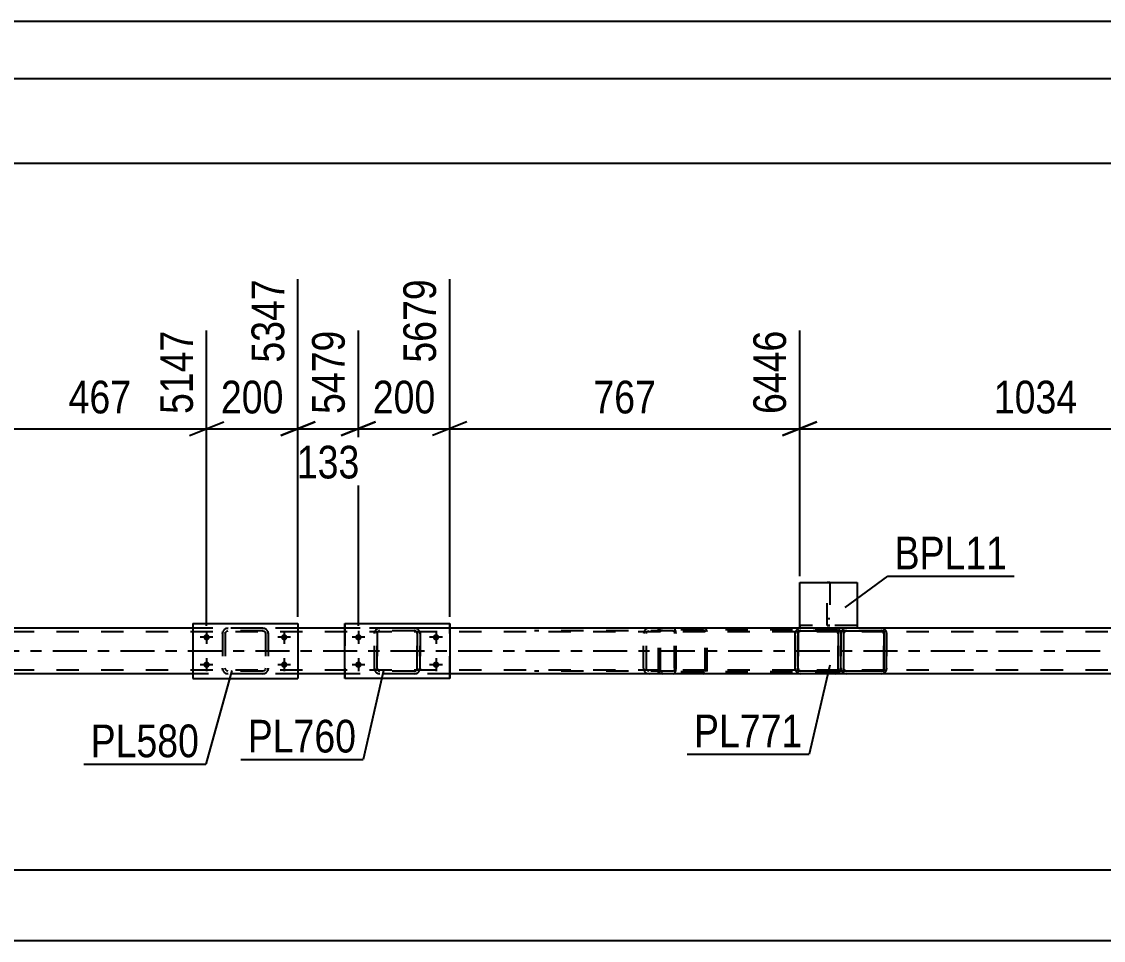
# Model space of a CAD drawing. Header units: millimetres. Extents: x -85 to 756, y -444 to 150.
# Drawn here: x 189.7 to 284.4, y 69.3 to 149.8 of the extents above; entities that cross this region are included whole.
import ezdxf

# ---------------------------------------------------------------- set-up
doc = ezdxf.new("R2010")
doc.units = ezdxf.units.MM
doc.linetypes.add('DXK_LINE_DOT2', pattern=[3.9198, 1.9599, -1.9599])
doc.linetypes.add('DXK_LINE_DOT3', pattern=[5.9187, 2.979, -0.9799, 0.9799, -0.9799])
doc.styles.add('Arial Narrow', font='ARIALN.TTF', dxfattribs={"height": 0.2})

# ---------------------------------------------------------------- blocks, each defined once
blk = doc.blocks.new('Unknown-814409655-1133')
at = {"color": 5, "linetype": 'Continuous'}
for p, q in [((756.248, 149.79), (-84.752, 149.79)), ((751.248, 144.79), (-79.752, 144.79))]:
    blk.add_line(p, q, dxfattribs=at)
blk = doc.blocks.new('Bolt-814409655-2515 - 2513')
at = {"linetype": 'Continuous'}
for points in [[(218.891, 95.829), (218.898, 95.887), (218.916, 95.943), (218.945, 95.994), (218.984, 96.037), (219.031, 96.071), (219.085, 96.095), (219.142, 96.107), (219.201, 96.107), (219.258, 96.095), (219.311, 96.071), (219.359, 96.037), (219.398, 95.994), (219.427, 95.943), (219.445, 95.887), (219.451, 95.829), (219.445, 95.771), (219.427, 95.715), (219.398, 95.664), (219.359, 95.621), (219.311, 95.586), (219.258, 95.563), (219.201, 95.551), (219.142, 95.551), (219.085, 95.563), (219.031, 95.586), (218.984, 95.621), (218.945, 95.664), (218.916, 95.715), (218.898, 95.771)], [(225.691, 95.829), (225.698, 95.887), (225.716, 95.943), (225.745, 95.994), (225.784, 96.037), (225.831, 96.071), (225.885, 96.095), (225.942, 96.107), (226.001, 96.107), (226.058, 96.095), (226.111, 96.071), (226.159, 96.037), (226.198, 95.994), (226.227, 95.943), (226.245, 95.887), (226.251, 95.829), (226.245, 95.771), (226.227, 95.715), (226.198, 95.664), (226.159, 95.621), (226.111, 95.586), (226.058, 95.563), (226.001, 95.551), (225.942, 95.551), (225.885, 95.563), (225.831, 95.586), (225.784, 95.621), (225.745, 95.664), (225.716, 95.715), (225.698, 95.771)], [(218.891, 93.429), (218.898, 93.487), (218.916, 93.543), (218.945, 93.594), (218.984, 93.637), (219.031, 93.671), (219.085, 93.695), (219.142, 93.707), (219.201, 93.707), (219.258, 93.695), (219.311, 93.671), (219.359, 93.637), (219.398, 93.594), (219.427, 93.543), (219.445, 93.487), (219.451, 93.429), (219.445, 93.371), (219.427, 93.315), (219.398, 93.264), (219.359, 93.221), (219.311, 93.186), (219.258, 93.163), (219.201, 93.151), (219.142, 93.151), (219.085, 93.163), (219.031, 93.186), (218.984, 93.221), (218.945, 93.264), (218.916, 93.315), (218.898, 93.371)], [(225.691, 93.429), (225.698, 93.487), (225.716, 93.543), (225.745, 93.594), (225.784, 93.637), (225.831, 93.671), (225.885, 93.695), (225.942, 93.707), (226.001, 93.707), (226.058, 93.695), (226.111, 93.671), (226.159, 93.637), (226.198, 93.594), (226.227, 93.543), (226.245, 93.487), (226.251, 93.429), (226.245, 93.371), (226.227, 93.315), (226.198, 93.264), (226.159, 93.221), (226.111, 93.186), (226.058, 93.163), (226.001, 93.151), (225.942, 93.151), (225.885, 93.163), (225.831, 93.186), (225.784, 93.221), (225.745, 93.264), (225.716, 93.315), (225.698, 93.371)]]:
    blk.add_hatch(color=1, dxfattribs=at).paths.add_polyline_path(points)
at = {"color": 1, "linetype": 'Continuous'}
for p, q in [((219.731, 95.829), (218.611, 95.829)), ((219.171, 96.389), (219.171, 95.269)), ((226.531, 95.829), (225.411, 95.829)), ((225.971, 96.389), (225.971, 95.269)), ((219.171, 93.989), (219.171, 92.869)), ((225.971, 93.989), (225.971, 92.869)), ((219.731, 93.429), (218.611, 93.429)), ((226.531, 93.429), (225.411, 93.429))]:
    blk.add_line(p, q, dxfattribs=at)
blk = doc.blocks.new('Part-814409655-2662 - 2513')
at = {"color": 2, "linetype": 'Continuous'}
for p, q in [((257.69, 92.869), (257.69, 96.389)), ((257.69, 96.389), (257.69, 96.389)), ((257.69, 96.389), (265.211, 96.389)), ((265.211, 96.389), (265.211, 92.869)), ((257.69, 92.869), (257.69, 92.869)), ((265.211, 92.869), (257.69, 92.869))]:
    blk.add_line(p, q, dxfattribs=at)
at = {"color": 7, "linetype": 'DXK_LINE_DOT2'}
for p, q in [((257.69, 96.389), (257.69, 92.869)), ((257.69, 96.389), (257.69, 96.389)), ((265.211, 92.869), (265.211, 96.389)), ((257.69, 92.869), (257.69, 92.869))]:
    blk.add_line(p, q, dxfattribs=at)
blk = doc.blocks.new('Part-814409655-2551 - 2513')
at = {"color": 2, "linetype": 'Continuous'}
for p, q in [((257.448, 96.149), (257.484, 96.333)), ((257.448, 96.149), (257.45, 96.149)), ((257.448, 95.992), (257.448, 96.149)), ((257.448, 95.989), (257.448, 93.269)), ((257.487, 96.333), (257.45, 96.149)), ((257.45, 93.109), (257.45, 96.149)), ((257.588, 96.488), (257.591, 96.488)), ((257.744, 96.592), (257.928, 96.629)), ((257.93, 96.629), (257.746, 96.592)), ((260.97, 96.629), (257.93, 96.629)), ((261.154, 96.592), (260.97, 96.629)), ((257.448, 93.109), (257.448, 93.266)), ((257.45, 93.109), (257.448, 93.109)), ((257.484, 92.925), (257.448, 93.109)), ((257.45, 93.109), (257.487, 92.925)), ((257.588, 92.77), (257.591, 92.77)), ((257.928, 92.629), (257.744, 92.666)), ((257.746, 92.666), (257.93, 92.629)), ((260.97, 92.629), (257.93, 92.629)), ((260.97, 92.629), (261.154, 92.666))]:
    blk.add_line(p, q, dxfattribs=at)
at = {"color": 7, "linetype": 'DXK_LINE_DOT2'}
for p, q in [((257.448, 95.992), (257.448, 95.989)), ((257.706, 96.241), (257.688, 96.149)), ((257.69, 96.149), (257.688, 96.149)), ((257.688, 96.149), (257.688, 93.109)), ((257.69, 96.149), (257.708, 96.241)), ((257.69, 93.109), (257.69, 96.149)), ((257.758, 96.319), (257.706, 96.241)), ((257.708, 96.241), (257.76, 96.319)), ((257.836, 96.371), (257.758, 96.319)), ((257.76, 96.319), (257.838, 96.371)), ((257.928, 96.389), (257.836, 96.371)), ((257.838, 96.371), (257.93, 96.389)), ((257.928, 96.629), (257.93, 96.629)), ((257.93, 96.629), (257.928, 96.629)), ((260.97, 96.389), (257.928, 96.389)), ((260.968, 96.629), (261.151, 96.592)), ((261.059, 96.371), (260.968, 96.389)), ((260.97, 96.389), (261.062, 96.371)), ((261.137, 96.319), (261.059, 96.371)), ((261.062, 96.371), (261.14, 96.319)), ((261.137, 96.319), (261.14, 96.319)), ((261.189, 96.241), (261.137, 96.319)), ((261.14, 96.319), (261.192, 96.241)), ((261.208, 96.149), (261.189, 96.241)), ((261.192, 96.241), (261.21, 96.149)), ((261.21, 96.149), (261.208, 96.149)), ((261.208, 96.149), (261.208, 93.109)), ((261.21, 93.109), (261.21, 96.149)), ((261.411, 96.333), (261.448, 96.149)), ((261.45, 96.149), (261.413, 96.333)), ((261.45, 96.149), (261.448, 96.149)), ((261.448, 96.149), (261.448, 93.109)), ((261.45, 93.109), (261.45, 96.149)), ((257.448, 93.266), (257.448, 93.269)), ((257.688, 93.109), (257.69, 93.109)), ((257.688, 93.109), (257.706, 93.017)), ((257.708, 93.017), (257.69, 93.109)), ((257.706, 93.017), (257.758, 92.939)), ((257.76, 92.939), (257.708, 93.017)), ((257.758, 92.939), (257.836, 92.887)), ((257.838, 92.887), (257.76, 92.939)), ((257.836, 92.887), (257.928, 92.869)), ((257.93, 92.869), (257.838, 92.887)), ((260.968, 92.869), (261.059, 92.887)), ((261.062, 92.887), (260.97, 92.869)), ((261.059, 92.887), (261.137, 92.939)), ((261.14, 92.939), (261.062, 92.887)), ((261.137, 92.939), (261.189, 93.017)), ((261.137, 92.939), (261.14, 92.939)), ((261.192, 93.017), (261.14, 92.939)), ((261.189, 93.017), (261.208, 93.109)), ((261.21, 93.109), (261.192, 93.017)), ((261.208, 93.109), (261.21, 93.109)), ((261.448, 93.109), (261.411, 92.925)), ((261.413, 92.925), (261.45, 93.109)), ((261.448, 93.109), (261.45, 93.109)), ((260.97, 92.869), (257.928, 92.869)), ((257.928, 92.629), (257.93, 92.629)), ((257.93, 92.629), (257.928, 92.629)), ((261.151, 92.666), (260.968, 92.629))]:
    blk.add_line(p, q, dxfattribs=at)
at = {"color": 7, "linetype": 'DXK_LINE_DOT3'}
blk.add_line((259.452, 94.629), (259.446, 94.629), dxfattribs=at)
at = {"color": 2, "linetype": 'Continuous'}
for centre, start, end in [((257.928, 96.149), 112.5, 157.5), ((257.93, 96.149), 112.5, 157.5), ((260.97, 96.149), 30.59883, 67.5), ((257.928, 93.109), 202.5, 247.5), ((257.93, 93.109), 202.5, 247.5), ((260.97, 93.109), 292.5, 329.40104)]:
    blk.add_arc(centre, 0.48, start, end, dxfattribs=at)
at = {"color": 7, "linetype": 'DXK_LINE_DOT2'}
for centre, start, end in [((260.968, 96.149), 22.5, 67.5), ((260.97, 96.149), 22.5, 30.59883), ((260.968, 93.109), 292.5, 337.5), ((260.97, 93.109), 329.40105, 337.5)]:
    blk.add_arc(centre, 0.48, start, end, dxfattribs=at)
blk = doc.blocks.new('Part-814409655-2599 - 2513')
at = {"color": 7, "linetype": 'DXK_LINE_DOT2'}
for p, q in [((645.447, 96.309), (44.426, 96.309)), ((645.447, 96.629), (54.506, 96.629)), ((213.868, 96.629), (204.668, 96.629)), ((227.171, 96.629), (217.971, 96.629)), ((264.971, 96.629), (257.834, 96.629)), ((645.447, 92.949), (44.426, 92.949)), ((213.868, 92.629), (204.668, 92.629)), ((227.171, 92.629), (217.971, 92.629)), ((260.97, 92.629), (257.93, 92.629)), ((264.971, 92.629), (261.931, 92.629))]:
    blk.add_line(p, q, dxfattribs=at)
at = {"color": 2, "linetype": 'Continuous'}
for p, q in [((204.668, 96.629), (187.172, 96.629)), ((217.971, 96.629), (213.868, 96.629)), ((257.834, 96.629), (227.171, 96.629)), ((297.974, 96.629), (264.971, 96.629)), ((204.668, 92.629), (187.172, 92.629)), ((217.971, 92.629), (213.868, 92.629)), ((257.93, 92.629), (227.171, 92.629)), ((261.931, 92.629), (260.97, 92.629)), ((297.974, 92.629), (264.971, 92.629))]:
    blk.add_line(p, q, dxfattribs=at)
at = {"color": 7, "linetype": 'DXK_LINE_DOT3'}
blk.add_line((44.426, 94.629), (645.447, 94.629), dxfattribs=at)
blk = doc.blocks.new('Part-814409655-2656 - 2513')
at = {"color": 2, "linetype": 'Continuous'}
for p, q in [((204.668, 97.029), (204.668, 92.229)), ((204.668, 97.029), (213.868, 97.029)), ((213.868, 97.029), (213.868, 92.229)), ((204.668, 92.229), (213.868, 92.229))]:
    blk.add_line(p, q, dxfattribs=at)
blk = doc.blocks.new('Part-814409655-2657 - 2513')
at = {"color": 7, "linetype": 'DXK_LINE_DOT2'}
for p, q in [((207.268, 96.149), (207.304, 96.333)), ((207.304, 96.333), (207.268, 96.149)), ((207.268, 96.149), (207.268, 93.109)), ((207.508, 96.149), (207.526, 96.241)), ((207.508, 96.149), (207.508, 93.109)), ((207.526, 96.241), (207.578, 96.319)), ((207.564, 96.592), (207.748, 96.629)), ((207.748, 96.629), (207.564, 96.592)), ((207.578, 96.319), (207.656, 96.371)), ((207.656, 96.371), (207.748, 96.389)), ((210.788, 96.629), (207.748, 96.629)), ((210.788, 96.389), (207.748, 96.389)), ((210.788, 96.629), (210.971, 96.592)), ((210.971, 96.592), (210.788, 96.629)), ((210.788, 96.389), (210.88, 96.371)), ((210.88, 96.371), (210.957, 96.319)), ((210.957, 96.319), (211.009, 96.241)), ((211.009, 96.241), (211.028, 96.149)), ((211.028, 96.149), (211.028, 93.109)), ((211.231, 96.333), (211.268, 96.149)), ((211.268, 96.149), (211.231, 96.333)), ((211.268, 96.149), (211.268, 93.109)), ((207.304, 92.925), (207.268, 93.109)), ((207.268, 93.109), (207.304, 92.925)), ((207.526, 93.017), (207.508, 93.109)), ((207.578, 92.939), (207.526, 93.017)), ((207.656, 92.887), (207.578, 92.939)), ((207.748, 92.869), (207.656, 92.887)), ((210.88, 92.887), (210.788, 92.869)), ((210.957, 92.939), (210.88, 92.887)), ((211.009, 93.017), (210.957, 92.939)), ((211.028, 93.109), (211.009, 93.017)), ((211.268, 93.109), (211.231, 92.925)), ((211.231, 92.925), (211.268, 93.109)), ((207.748, 92.629), (207.564, 92.666)), ((207.564, 92.666), (207.748, 92.629)), ((210.788, 92.869), (207.748, 92.869)), ((210.788, 92.629), (207.748, 92.629)), ((210.971, 92.666), (210.788, 92.629)), ((210.788, 92.629), (210.971, 92.666))]:
    blk.add_line(p, q, dxfattribs=at)
at = {"color": 7, "linetype": 'DXK_LINE_DOT3'}
blk.add_line((209.268, 94.629), (209.268, 94.629), dxfattribs=at)
at = {"color": 7, "linetype": 'DXK_LINE_DOT2'}
for centre, start, end in [((207.748, 96.149), 112.5, 157.5), ((207.748, 96.149), 112.5, 157.5), ((210.788, 96.149), 22.5, 67.5), ((210.788, 96.149), 22.5, 67.5), ((207.748, 93.109), 202.5, 247.5), ((207.748, 93.109), 202.5, 247.5), ((210.788, 93.109), 292.5, 337.5), ((210.788, 93.109), 292.5, 337.5)]:
    blk.add_arc(centre, 0.48, start, end, dxfattribs=at)
blk = doc.blocks.new('Bolt-814409655-2666 - 2513')
at = {"linetype": 'Continuous'}
for points in [[(205.868, 95.549, -1), (205.868, 96.109, -1)], [(212.668, 95.549, -1), (212.668, 96.109, -1)], [(205.868, 93.149, -1), (205.868, 93.709, -1)], [(212.668, 93.149, -1), (212.668, 93.709, -1)]]:
    blk.add_hatch(color=1, dxfattribs=at).paths.add_polyline_path(points)
at = {"color": 1, "linetype": 'Continuous'}
for p, q in [((206.428, 95.829), (205.308, 95.829)), ((205.868, 96.389), (205.868, 95.269)), ((213.228, 95.829), (212.108, 95.829)), ((212.668, 96.389), (212.668, 95.269)), ((205.868, 93.989), (205.868, 92.869)), ((212.668, 93.989), (212.668, 92.869)), ((206.428, 93.429), (205.308, 93.429)), ((213.228, 93.429), (212.108, 93.429))]:
    blk.add_line(p, q, dxfattribs=at)
blk = doc.blocks.new('Part-814409655-2763 - 2513')
at = {"color": 7, "linetype": 'DXK_LINE_DOT2'}
for p, q in [((245.493, 96.431), (245.467, 96.309)), ((245.467, 92.949), (245.467, 96.309)), ((245.638, 96.309), (245.651, 96.37)), ((245.638, 92.949), (245.638, 96.309)), ((245.651, 96.37), (245.687, 96.422)), ((245.808, 96.629), (245.678, 96.605)), ((245.687, 96.422), (245.743, 96.457)), ((245.743, 96.457), (245.808, 96.469)), ((261.137, 96.629), (245.808, 96.629)), ((261.137, 96.469), (245.808, 96.469)), ((249.514, 96.605), (249.384, 96.629)), ((249.384, 96.469), (249.449, 96.457)), ((249.449, 96.457), (249.473, 96.442)), ((249.473, 96.442), (249.504, 96.422)), ((249.504, 96.422), (249.541, 96.37)), ((249.541, 96.37), (249.554, 96.309)), ((249.554, 92.949), (249.554, 96.309)), ((249.724, 96.309), (249.698, 96.431)), ((249.724, 92.949), (249.724, 96.309)), ((245.467, 92.949), (245.493, 92.827)), ((245.651, 92.888), (245.638, 92.949)), ((245.687, 92.836), (245.651, 92.888)), ((249.541, 92.888), (249.504, 92.836)), ((249.554, 92.949), (249.541, 92.888)), ((249.698, 92.827), (249.724, 92.949)), ((245.678, 92.653), (245.808, 92.629)), ((245.743, 92.801), (245.687, 92.836)), ((245.808, 92.789), (245.743, 92.801)), ((261.137, 92.789), (245.808, 92.789)), ((261.137, 92.629), (245.808, 92.629)), ((249.384, 92.789), (249.449, 92.801)), ((249.384, 92.629), (249.514, 92.653)), ((249.449, 92.801), (249.473, 92.816)), ((249.473, 92.816), (249.504, 92.836))]:
    blk.add_line(p, q, dxfattribs=at)
for centre, start, end in [((245.795, 96.295), 110.75831, 155.68004), ((249.397, 96.295), 24.31996, 69.24168), ((245.795, 92.963), 204.31996, 249.24168)]:
    blk.add_arc(centre, 0.331, start, end, dxfattribs=at)
blk = doc.blocks.new('Part-814409655-2764 - 2513')
at = {"color": 7, "linetype": 'DXK_LINE_DOT2'}
for p, q in [((246.744, 96.629), (234.587, 96.629)), ((246.744, 96.389), (234.587, 96.389)), ((244.167, 96.234), (244.149, 96.149)), ((244.149, 93.109), (244.149, 96.149)), ((244.188, 96.333), (244.167, 96.234)), ((244.401, 96.149), (244.42, 96.241)), ((244.401, 93.109), (244.401, 96.149)), ((244.42, 96.241), (244.475, 96.319)), ((244.652, 96.629), (244.46, 96.592)), ((244.475, 96.319), (244.556, 96.371)), ((244.556, 96.371), (244.652, 96.389)), ((245.467, 96.389), (245.467, 96.629)), ((246.847, 96.592), (246.744, 96.629)), ((246.744, 96.389), (246.795, 96.371)), ((246.795, 96.371), (246.839, 96.319)), ((246.839, 96.319), (246.869, 96.241)), ((246.935, 96.488), (246.847, 96.592)), ((246.869, 96.241), (246.879, 96.149)), ((246.879, 93.109), (246.879, 96.149)), ((246.994, 96.333), (246.935, 96.488)), ((247.014, 96.149), (246.994, 96.333)), ((247.014, 93.109), (247.014, 96.149)), ((244.149, 93.109), (244.163, 93.043)), ((244.163, 93.043), (244.188, 92.925)), ((244.415, 93.043), (244.401, 93.109)), ((244.42, 93.017), (244.415, 93.043)), ((244.475, 92.939), (244.42, 93.017)), ((244.556, 92.887), (244.475, 92.939)), ((244.652, 92.869), (244.556, 92.887)), ((246.795, 92.887), (246.744, 92.869)), ((246.839, 92.939), (246.795, 92.887)), ((246.869, 93.017), (246.839, 92.939)), ((246.879, 93.109), (246.869, 93.017)), ((246.935, 92.77), (246.994, 92.925)), ((246.994, 92.925), (247.014, 93.109)), ((246.744, 92.869), (234.587, 92.869)), ((246.744, 92.629), (234.587, 92.629)), ((244.46, 92.666), (244.652, 92.629)), ((245.467, 92.629), (245.467, 92.869)), ((246.744, 92.629), (246.847, 92.666)), ((246.847, 92.666), (246.935, 92.77))]:
    blk.add_line(p, q, dxfattribs=at)
for centre, start, end in [((244.638, 96.134), 111.1941, 156.15059), ((244.638, 93.124), 203.84941, 248.8059)]:
    blk.add_arc(centre, 0.492, start, end, dxfattribs=at)
blk = doc.blocks.new('Part-814409655-2828 - 2513')
at = {"color": 7, "linetype": 'DXK_LINE_DOT2'}
for p, q in [((220.567, 96.149), (220.603, 96.333)), ((220.567, 96.149), (220.571, 96.149)), ((220.567, 93.109), (220.567, 96.149)), ((220.608, 96.333), (220.571, 96.149)), ((220.571, 93.109), (220.571, 96.149)), ((220.825, 96.241), (220.807, 96.149)), ((220.811, 96.149), (220.807, 96.149)), ((220.807, 96.149), (220.807, 93.109)), ((220.811, 96.149), (220.83, 96.241)), ((220.811, 93.109), (220.811, 96.149)), ((220.877, 96.319), (220.825, 96.241)), ((220.83, 96.241), (220.882, 96.319)), ((220.863, 96.592), (221.047, 96.629)), ((220.863, 96.592), (220.868, 96.592)), ((221.051, 96.629), (220.868, 96.592)), ((220.955, 96.371), (220.877, 96.319)), ((220.882, 96.319), (220.959, 96.371)), ((221.047, 96.389), (220.955, 96.371)), ((220.959, 96.371), (221.051, 96.389)), ((224.091, 96.629), (221.047, 96.629)), ((224.091, 96.389), (221.047, 96.389)), ((224.087, 96.629), (224.27, 96.592)), ((224.178, 96.371), (224.087, 96.389)), ((224.275, 96.592), (224.091, 96.629)), ((224.091, 96.389), (224.183, 96.371)), ((224.178, 96.371), (224.183, 96.371)), ((224.256, 96.319), (224.178, 96.371)), ((224.183, 96.371), (224.261, 96.319)), ((224.308, 96.241), (224.256, 96.319)), ((224.261, 96.319), (224.313, 96.241)), ((224.327, 96.149), (224.308, 96.241)), ((224.313, 96.241), (224.331, 96.149)), ((224.331, 96.149), (224.327, 96.149)), ((224.327, 96.149), (224.327, 93.109)), ((224.331, 93.109), (224.331, 96.149)), ((224.53, 96.333), (224.567, 96.149)), ((224.571, 96.149), (224.535, 96.333)), ((224.571, 96.149), (224.567, 96.149)), ((224.567, 96.149), (224.567, 93.109)), ((224.571, 93.109), (224.571, 96.149)), ((220.571, 93.109), (220.567, 93.109)), ((220.603, 92.925), (220.567, 93.109)), ((220.571, 93.109), (220.608, 92.925)), ((220.807, 93.109), (220.811, 93.109)), ((220.807, 93.109), (220.825, 93.017)), ((220.83, 93.017), (220.811, 93.109)), ((220.825, 93.017), (220.877, 92.939)), ((220.882, 92.939), (220.83, 93.017)), ((220.877, 92.939), (220.955, 92.887)), ((220.959, 92.887), (220.882, 92.939)), ((220.955, 92.887), (221.047, 92.869)), ((221.051, 92.869), (220.959, 92.887)), ((224.087, 92.869), (224.178, 92.887)), ((224.183, 92.887), (224.091, 92.869)), ((224.178, 92.887), (224.256, 92.939)), ((224.178, 92.887), (224.183, 92.887)), ((224.261, 92.939), (224.183, 92.887)), ((224.256, 92.939), (224.308, 93.017)), ((224.313, 93.017), (224.261, 92.939)), ((224.308, 93.017), (224.327, 93.109)), ((224.331, 93.109), (224.313, 93.017)), ((224.327, 93.109), (224.331, 93.109)), ((224.567, 93.109), (224.53, 92.925)), ((224.535, 92.925), (224.571, 93.109)), ((224.567, 93.109), (224.571, 93.109)), ((220.863, 92.666), (220.868, 92.666)), ((221.047, 92.629), (220.863, 92.666)), ((220.868, 92.666), (221.051, 92.629)), ((224.091, 92.869), (221.047, 92.869)), ((224.091, 92.629), (221.047, 92.629)), ((224.27, 92.666), (224.087, 92.629)), ((224.091, 92.629), (224.275, 92.666))]:
    blk.add_line(p, q, dxfattribs=at)
at = {"color": 7, "linetype": 'DXK_LINE_DOT3'}
blk.add_line((222.574, 94.629), (222.563, 94.629), dxfattribs=at)
at = {"color": 7, "linetype": 'DXK_LINE_DOT2'}
for centre, start, end in [((221.047, 96.149), 112.5, 157.5), ((221.051, 96.149), 112.5, 157.5), ((224.087, 96.149), 22.5, 67.5), ((224.091, 96.149), 22.5, 67.5), ((221.047, 93.109), 202.5, 247.5), ((221.051, 93.109), 202.5, 247.5), ((224.087, 93.109), 292.5, 337.5), ((224.091, 93.109), 292.5, 337.5)]:
    blk.add_arc(centre, 0.48, start, end, dxfattribs=at)
blk = doc.blocks.new('Part-814409655-2833 - 2513')
at = {"color": 2, "linetype": 'Continuous'}
for p, q in [((217.971, 92.229), (217.971, 97.029)), ((217.971, 97.029), (217.971, 97.029)), ((217.971, 97.029), (227.171, 97.029)), ((227.171, 97.029), (227.171, 92.229)), ((217.971, 92.229), (217.971, 92.229)), ((227.171, 92.229), (217.971, 92.229))]:
    blk.add_line(p, q, dxfattribs=at)
at = {"color": 7, "linetype": 'DXK_LINE_DOT2'}
for p, q in [((217.971, 97.029), (217.971, 92.229)), ((217.971, 97.029), (217.971, 97.029)), ((227.171, 92.229), (227.171, 97.029)), ((217.971, 92.229), (217.971, 92.229))]:
    blk.add_line(p, q, dxfattribs=at)
blk = doc.blocks.new('Part-814409655-2880 - 2513')
at = {"color": 2, "linetype": 'Continuous'}
for p, q in [((257.834, 96.629), (257.834, 100.629)), ((257.834, 100.629), (262.874, 100.629)), ((262.874, 100.629), (262.874, 96.629)), ((257.834, 96.629), (257.834, 96.629)), ((262.874, 96.629), (262.874, 96.629))]:
    blk.add_line(p, q, dxfattribs=at)
at = {"color": 7, "linetype": 'DXK_LINE_DOT2'}
for p, q in [((262.874, 96.869), (257.834, 96.869)), ((262.874, 96.869), (257.834, 96.869)), ((257.834, 96.869), (257.834, 96.869)), ((257.834, 96.869), (257.834, 96.853)), ((257.834, 96.853), (257.834, 96.649)), ((262.874, 96.869), (262.874, 96.869)), ((262.874, 96.869), (262.874, 96.649)), ((257.834, 96.629), (257.834, 96.649)), ((262.874, 96.629), (257.834, 96.629)), ((262.874, 96.629), (257.834, 96.629)), ((262.874, 96.629), (262.874, 96.649))]:
    blk.add_line(p, q, dxfattribs=at)
blk = doc.blocks.new('Part-814409655-2881 - 2513')
at = {"color": 7, "linetype": 'DXK_LINE_DOT2'}
for p, q in [((260.232, 96.869), (260.232, 100.629)), ((260.472, 100.629), (260.232, 100.629)), ((260.472, 100.629), (260.472, 96.869)), ((260.232, 97.469), (260.472, 97.469)), ((260.472, 96.869), (260.232, 96.869)), ((260.232, 96.869), (260.472, 96.869))]:
    blk.add_line(p, q, dxfattribs=at)
blk = doc.blocks.new('Part-814409655-16061 - 2513')
at = {"color": 7, "linetype": 'DXK_LINE_DOT2'}
for p, q in [((261.446, 96.149), (261.483, 96.333)), ((261.446, 96.149), (261.451, 96.149)), ((261.446, 93.109), (261.446, 96.149)), ((261.488, 96.333), (261.451, 96.149)), ((261.451, 93.109), (261.451, 96.149)), ((261.705, 96.241), (261.686, 96.149)), ((261.691, 96.149), (261.686, 96.149)), ((261.686, 96.149), (261.686, 93.109)), ((261.691, 96.149), (261.71, 96.241)), ((261.691, 93.109), (261.691, 96.149)), ((261.757, 96.319), (261.705, 96.241)), ((261.71, 96.241), (261.762, 96.319)), ((261.835, 96.371), (261.757, 96.319)), ((261.762, 96.319), (261.839, 96.371)), ((261.926, 96.389), (261.835, 96.371)), ((261.839, 96.371), (261.931, 96.389)), ((261.926, 96.629), (261.929, 96.629)), ((261.929, 96.629), (261.926, 96.629)), ((264.971, 96.389), (261.926, 96.389)), ((264.966, 96.629), (265.15, 96.592)), ((265.058, 96.371), (264.966, 96.389)), ((264.971, 96.389), (265.063, 96.371)), ((265.058, 96.371), (265.063, 96.371)), ((265.136, 96.319), (265.058, 96.371)), ((265.063, 96.371), (265.141, 96.319)), ((265.188, 96.241), (265.136, 96.319)), ((265.141, 96.319), (265.193, 96.241)), ((265.206, 96.149), (265.188, 96.241)), ((265.193, 96.241), (265.211, 96.149)), ((265.211, 96.149), (265.206, 96.149)), ((265.206, 96.149), (265.206, 93.109)), ((265.211, 93.109), (265.211, 96.149)), ((265.41, 96.333), (265.446, 96.149)), ((265.451, 96.149), (265.446, 96.149)), ((265.446, 96.149), (265.446, 93.109)), ((261.451, 93.109), (261.446, 93.109)), ((261.483, 92.925), (261.446, 93.109)), ((261.451, 93.109), (261.488, 92.925)), ((261.686, 93.109), (261.691, 93.109)), ((261.686, 93.109), (261.705, 93.017)), ((261.71, 93.017), (261.691, 93.109)), ((261.705, 93.017), (261.757, 92.939)), ((261.762, 92.939), (261.71, 93.017)), ((261.757, 92.939), (261.835, 92.887)), ((261.839, 92.887), (261.762, 92.939)), ((261.835, 92.887), (261.926, 92.869)), ((261.931, 92.869), (261.839, 92.887)), ((264.966, 92.869), (265.058, 92.887)), ((265.063, 92.887), (264.971, 92.869)), ((265.058, 92.887), (265.136, 92.939)), ((265.058, 92.887), (265.063, 92.887)), ((265.141, 92.939), (265.063, 92.887)), ((265.136, 92.939), (265.188, 93.017)), ((265.193, 93.017), (265.141, 92.939)), ((265.188, 93.017), (265.206, 93.109)), ((265.211, 93.109), (265.193, 93.017)), ((265.206, 93.109), (265.211, 93.109)), ((265.446, 93.109), (265.41, 92.925)), ((265.446, 93.109), (265.451, 93.109)), ((264.971, 92.869), (261.926, 92.869)), ((265.15, 92.666), (264.966, 92.629))]:
    blk.add_line(p, q, dxfattribs=at)
at = {"color": 2, "linetype": 'Continuous'}
for p, q in [((261.743, 96.592), (261.926, 96.629)), ((261.743, 96.592), (261.748, 96.592)), ((261.931, 96.629), (261.748, 96.592)), ((264.971, 96.629), (261.929, 96.629)), ((265.155, 96.592), (264.971, 96.629)), ((265.451, 96.149), (265.415, 96.333)), ((265.451, 93.109), (265.451, 96.149)), ((265.415, 92.925), (265.451, 93.109)), ((261.743, 92.666), (261.748, 92.666)), ((261.926, 92.629), (261.743, 92.666)), ((261.748, 92.666), (261.931, 92.629)), ((264.971, 92.629), (261.926, 92.629)), ((264.971, 92.629), (265.155, 92.666))]:
    blk.add_line(p, q, dxfattribs=at)
at = {"color": 7, "linetype": 'DXK_LINE_DOT3'}
blk.add_line((263.454, 94.629), (263.443, 94.629), dxfattribs=at)
at = {"color": 7, "linetype": 'DXK_LINE_DOT2'}
for centre, start, end in [((261.926, 96.149), 149.40114, 157.50002), ((261.931, 96.149), 149.40113, 157.50002), ((264.966, 96.149), 22.5, 67.5), ((261.926, 93.109), 202.49998, 210.5989), ((261.931, 93.109), 202.49998, 210.59888), ((264.966, 93.109), 292.5, 337.5)]:
    blk.add_arc(centre, 0.48, start, end, dxfattribs=at)
at = {"color": 2, "linetype": 'Continuous'}
for centre, start, end in [((261.926, 96.149), 112.5, 149.40112), ((261.931, 96.149), 112.5, 149.40111), ((264.971, 96.149), 22.5, 67.5), ((264.971, 93.109), 292.5, 337.5), ((261.926, 93.109), 210.59891, 247.5), ((261.931, 93.109), 210.5989, 247.5)]:
    blk.add_arc(centre, 0.48, start, end, dxfattribs=at)
blk = doc.blocks.new('StraightDimension-814409655-26052 - 2513')
at = {"color": 7, "linetype": 'Continuous'}
for p, q in [((257.834, 101.179), (257.834, 122.715)), ((299.174, 96.829), (299.174, 122.715)), ((259.334, 114.703), (256.334, 113.503)), ((297.674, 113.503), (300.674, 114.703)), ((257.834, 114.103), (299.174, 114.103))]:
    blk.add_line(p, q, dxfattribs=at)
at = {"color": 0}
blk.add_wipeout([(282.76, 114.853), (282.76, 119.053), (274.247, 119.053), (274.247, 114.853)], dxfattribs=at)
at = {"color": 3, "style": 'Arial Narrow'}
blk.add_text('1034', height=2.8633, dxfattribs=at).set_placement((274.847, 115.453))
at = {"color": 0, "linetype": 'Continuous'}
blk.add_wipeout([(298.574, 123.315), (294.374, 123.315), (294.374, 114.802), (298.574, 114.803)], dxfattribs=at)
at = {"color": 3, "linetype": 'Continuous', "style": 'Arial Narrow'}
blk.add_text('7479', height=2.8633, rotation=90.00021, dxfattribs=at).set_placement((297.974, 115.403))
blk = doc.blocks.new('StraightDimension-814409655-2954 - 2513')
at = {"color": 7, "linetype": 'Continuous'}
blk.add_line((79.289, 75.451), (645.447, 75.451), dxfattribs=at)
blk = doc.blocks.new('StraightDimension-814409655-2959 - 2513')
at = {"color": 7, "linetype": 'Continuous'}
blk.add_line((6.914, 137.385), (646.087, 137.385), dxfattribs=at)
blk = doc.blocks.new('StraightDimension-814409655-3033 - 2513')
at = {"color": 7, "linetype": 'Continuous'}
blk.add_line((7.554, 69.265), (645.447, 69.265), dxfattribs=at)
blk = doc.blocks.new('StraightDimension-814409655-26053 - 2513')
at = {"color": 7, "linetype": 'Continuous'}
for p, q in [((227.171, 97.629), (227.171, 127.215)), ((257.834, 101.179), (257.834, 122.715)), ((228.671, 114.703), (225.671, 113.503)), ((256.334, 113.503), (259.334, 114.703)), ((227.171, 114.103), (257.834, 114.103))]:
    blk.add_line(p, q, dxfattribs=at)
at = {"color": 0}
blk.add_wipeout([(245.845, 114.853), (245.845, 119.053), (239.16, 119.053), (239.16, 114.853)], dxfattribs=at)
at = {"color": 3, "style": 'Arial Narrow'}
blk.add_text('767', height=2.8633, dxfattribs=at).set_placement((239.76, 115.453))
at = {"color": 0, "linetype": 'Continuous'}
blk.add_wipeout([(257.234, 123.315), (253.034, 123.315), (253.034, 114.802), (257.234, 114.803)], dxfattribs=at)
at = {"color": 3, "linetype": 'Continuous', "style": 'Arial Narrow'}
blk.add_text('6446', height=2.8633, rotation=90.00021, dxfattribs=at).set_placement((256.634, 115.403))
blk = doc.blocks.new('StraightDimension-814409655-26054 - 2513')
at = {"color": 7, "linetype": 'Continuous'}
for p, q in [((227.171, 97.629), (227.171, 127.215)), ((219.171, 96.829), (219.171, 122.715)), ((217.671, 113.503), (220.671, 114.703)), ((228.671, 114.703), (225.671, 113.503)), ((219.171, 114.103), (227.171, 114.103))]:
    blk.add_line(p, q, dxfattribs=at)
at = {"color": 0}
blk.add_wipeout([(226.514, 114.853), (226.514, 119.053), (219.829, 119.053), (219.829, 114.853)], dxfattribs=at)
at = {"color": 3, "style": 'Arial Narrow'}
blk.add_text('200', height=2.8633, dxfattribs=at).set_placement((220.429, 115.453))
at = {"color": 0, "linetype": 'Continuous'}
blk.add_wipeout([(226.571, 127.815), (222.371, 127.815), (222.371, 119.303), (226.571, 119.303)], dxfattribs=at)
at = {"color": 3, "linetype": 'Continuous', "style": 'Arial Narrow'}
blk.add_text('5679', height=2.8633, rotation=90.00021, dxfattribs=at).set_placement((225.971, 119.903))
blk = doc.blocks.new('StraightDimension-814409655-26055 - 2513')
at = {"color": 7, "linetype": 'Continuous'}
for p, q in [((213.868, 97.629), (213.868, 127.215)), ((219.171, 96.829), (219.171, 122.715)), ((212.368, 113.503), (215.368, 114.703)), ((220.671, 114.703), (217.671, 113.503)), ((213.868, 114.103), (219.171, 114.103))]:
    blk.add_line(p, q, dxfattribs=at)
at = {"color": 0, "linetype": 'Continuous'}
blk.add_wipeout([(218.571, 123.315), (214.371, 123.315), (214.371, 114.802), (218.571, 114.803)], dxfattribs=at)
at = {"color": 0}
blk.add_wipeout([(219.862, 109.153), (219.862, 113.353), (213.177, 113.353), (213.177, 109.153)], dxfattribs=at)
at = {"color": 3, "linetype": 'Continuous', "style": 'Arial Narrow'}
blk.add_text('5479', height=2.8633, rotation=90.00021, dxfattribs=at).set_placement((217.971, 115.403))
at = {"color": 3, "style": 'Arial Narrow'}
blk.add_text('133', height=2.8633, dxfattribs=at).set_placement((213.777, 109.753))
blk = doc.blocks.new('StraightDimension-814409655-26056 - 2513')
at = {"color": 7, "linetype": 'Continuous'}
for p, q in [((213.868, 97.629), (213.868, 127.215)), ((205.868, 96.829), (205.868, 122.715)), ((204.368, 113.503), (207.368, 114.703)), ((215.368, 114.703), (212.368, 113.503)), ((205.868, 114.103), (213.868, 114.103))]:
    blk.add_line(p, q, dxfattribs=at)
at = {"color": 0}
blk.add_wipeout([(213.21, 114.853), (213.21, 119.053), (206.526, 119.053), (206.526, 114.853)], dxfattribs=at)
at = {"color": 3, "style": 'Arial Narrow'}
blk.add_text('200', height=2.8633, dxfattribs=at).set_placement((207.126, 115.453))
at = {"color": 0, "linetype": 'Continuous'}
blk.add_wipeout([(213.268, 127.815), (209.068, 127.815), (209.068, 119.303), (213.268, 119.303)], dxfattribs=at)
at = {"color": 3, "linetype": 'Continuous', "style": 'Arial Narrow'}
blk.add_text('5347', height=2.8633, rotation=90.00021, dxfattribs=at).set_placement((212.668, 119.903))
blk = doc.blocks.new('StraightDimension-814409655-26057 - 2513')
at = {"color": 7, "linetype": 'Continuous'}
for p, q in [((187.171, 97.629), (187.171, 127.215)), ((205.868, 96.829), (205.868, 122.715)), ((188.671, 114.703), (185.671, 113.503)), ((204.368, 113.503), (207.368, 114.703)), ((187.171, 114.103), (205.868, 114.103))]:
    blk.add_line(p, q, dxfattribs=at)
at = {"color": 0}
blk.add_wipeout([(199.862, 114.853), (199.862, 119.053), (193.177, 119.053), (193.177, 114.853)], dxfattribs=at)
at = {"color": 3, "style": 'Arial Narrow'}
blk.add_text('467', height=2.8633, dxfattribs=at).set_placement((193.777, 115.453))
at = {"color": 0, "linetype": 'Continuous'}
blk.add_wipeout([(205.268, 123.315), (201.068, 123.315), (201.068, 114.802), (205.268, 114.803)], dxfattribs=at)
at = {"color": 3, "linetype": 'Continuous', "style": 'Arial Narrow'}
blk.add_text('5147', height=2.8633, rotation=90.00021, dxfattribs=at).set_placement((204.668, 115.403))
blk = doc.blocks.new('Mark-814409655-2652 - 2513')
at = {"color": 30, "linetype": 'Continuous'}
for p in [(208.078, 92.914), (195.111, 84.718)]:
    blk.add_line(p, (205.814, 84.718), dxfattribs=at)
at = {"color": 0}
blk.add_wipeout([(205.214, 85.318), (205.214, 88.318), (195.711, 88.318), (195.711, 85.318)], dxfattribs=at)
blk.add_wipeout([(205.214, 85.318), (205.214, 88.318), (195.711, 88.318), (195.711, 85.318)], dxfattribs=at)
at = {"color": 3, "style": 'Arial Narrow'}
blk.add_text('PL580', height=2.8633, dxfattribs=at).set_placement((195.711, 85.318))
blk = doc.blocks.new('Mark-814409655-2658 - 2513')
at = {"color": 30, "linetype": 'Continuous'}
for p in [(260.478, 93.372), (247.973, 85.589)]:
    blk.add_line(p, (258.677, 85.589), dxfattribs=at)
at = {"color": 0}
blk.add_wipeout([(258.077, 86.189), (258.077, 89.189), (248.573, 89.189), (248.573, 86.189)], dxfattribs=at)
blk.add_wipeout([(258.077, 86.189), (258.077, 89.189), (248.573, 89.189), (248.573, 86.189)], dxfattribs=at)
at = {"color": 3, "style": 'Arial Narrow'}
blk.add_text('PL771', height=2.8633, dxfattribs=at).set_placement((248.573, 86.189))
blk = doc.blocks.new('Mark-814409655-2829 - 2513')
at = {"color": 30, "linetype": 'Continuous'}
for p in [(221.381, 92.914), (208.876, 85.132)]:
    blk.add_line(p, (219.58, 85.132), dxfattribs=at)
at = {"color": 0}
blk.add_wipeout([(218.98, 85.732), (218.98, 88.732), (209.476, 88.732), (209.476, 85.732)], dxfattribs=at)
blk.add_wipeout([(218.98, 85.732), (218.98, 88.732), (209.476, 88.732), (209.476, 85.732)], dxfattribs=at)
at = {"color": 3, "style": 'Arial Narrow'}
blk.add_text('PL760', height=2.8633, dxfattribs=at).set_placement((209.476, 85.732))
blk = doc.blocks.new('Mark-814409655-2876 - 2513')
at = {"color": 30, "linetype": 'Continuous'}
for p, q in [((261.83, 98.451), (265.55, 101.182)), ((265.55, 101.182), (276.617, 101.182))]:
    blk.add_line(p, q, dxfattribs=at)
at = {"color": 0}
blk.add_wipeout([(276.017, 101.782), (276.017, 104.782), (266.15, 104.782), (266.15, 101.782)], dxfattribs=at)
blk.add_wipeout([(276.017, 101.782), (276.017, 104.782), (266.15, 104.782), (266.15, 101.782)], dxfattribs=at)
at = {"color": 3, "style": 'Arial Narrow'}
blk.add_text('BPL11', height=2.8633, dxfattribs=at).set_placement((266.15, 101.782))

msp = doc.modelspace()

# ---------------------------------------------------------------- block references
for name in ['Unknown-814409655-1133', 'Part-814409655-2880 - 2513', 'Part-814409655-2881 - 2513', 'Part-814409655-2599 - 2513', 'Part-814409655-2656 - 2513', 'Part-814409655-2833 - 2513', 'Bolt-814409655-2666 - 2513', 'Part-814409655-2657 - 2513', 'Bolt-814409655-2515 - 2513', 'Part-814409655-2828 - 2513', 'Part-814409655-2764 - 2513', 'Part-814409655-2763 - 2513', 'Part-814409655-2551 - 2513', 'Part-814409655-2662 - 2513', 'Part-814409655-16061 - 2513']:
    msp.add_blockref(name, (0, 0))

# ---------------------------------------------------------------- next in the draw order: block references
for name in ['StraightDimension-814409655-26052 - 2513', 'StraightDimension-814409655-2954 - 2513']:
    msp.add_blockref(name, (0, 0))

# ---------------------------------------------------------------- next in the draw order: block references
for name in ['StraightDimension-814409655-2959 - 2513', 'StraightDimension-814409655-3033 - 2513']:
    msp.add_blockref(name, (0, 0))

# ---------------------------------------------------------------- next in the draw order: block references
for name in ['StraightDimension-814409655-26053 - 2513', 'Mark-814409655-2876 - 2513', 'Mark-814409655-2652 - 2513', 'Mark-814409655-2829 - 2513', 'Mark-814409655-2658 - 2513']:
    msp.add_blockref(name, (0, 0))

# ---------------------------------------------------------------- next in the draw order: block references
msp.add_blockref('StraightDimension-814409655-26054 - 2513', (0, 0))

# ---------------------------------------------------------------- next in the draw order: block references
msp.add_blockref('StraightDimension-814409655-26055 - 2513', (0, 0))

# ---------------------------------------------------------------- next in the draw order: block references
msp.add_blockref('StraightDimension-814409655-26056 - 2513', (0, 0))

# ---------------------------------------------------------------- next in the draw order: block references
msp.add_blockref('StraightDimension-814409655-26057 - 2513', (0, 0))

doc.saveas('drawing.dxf')
